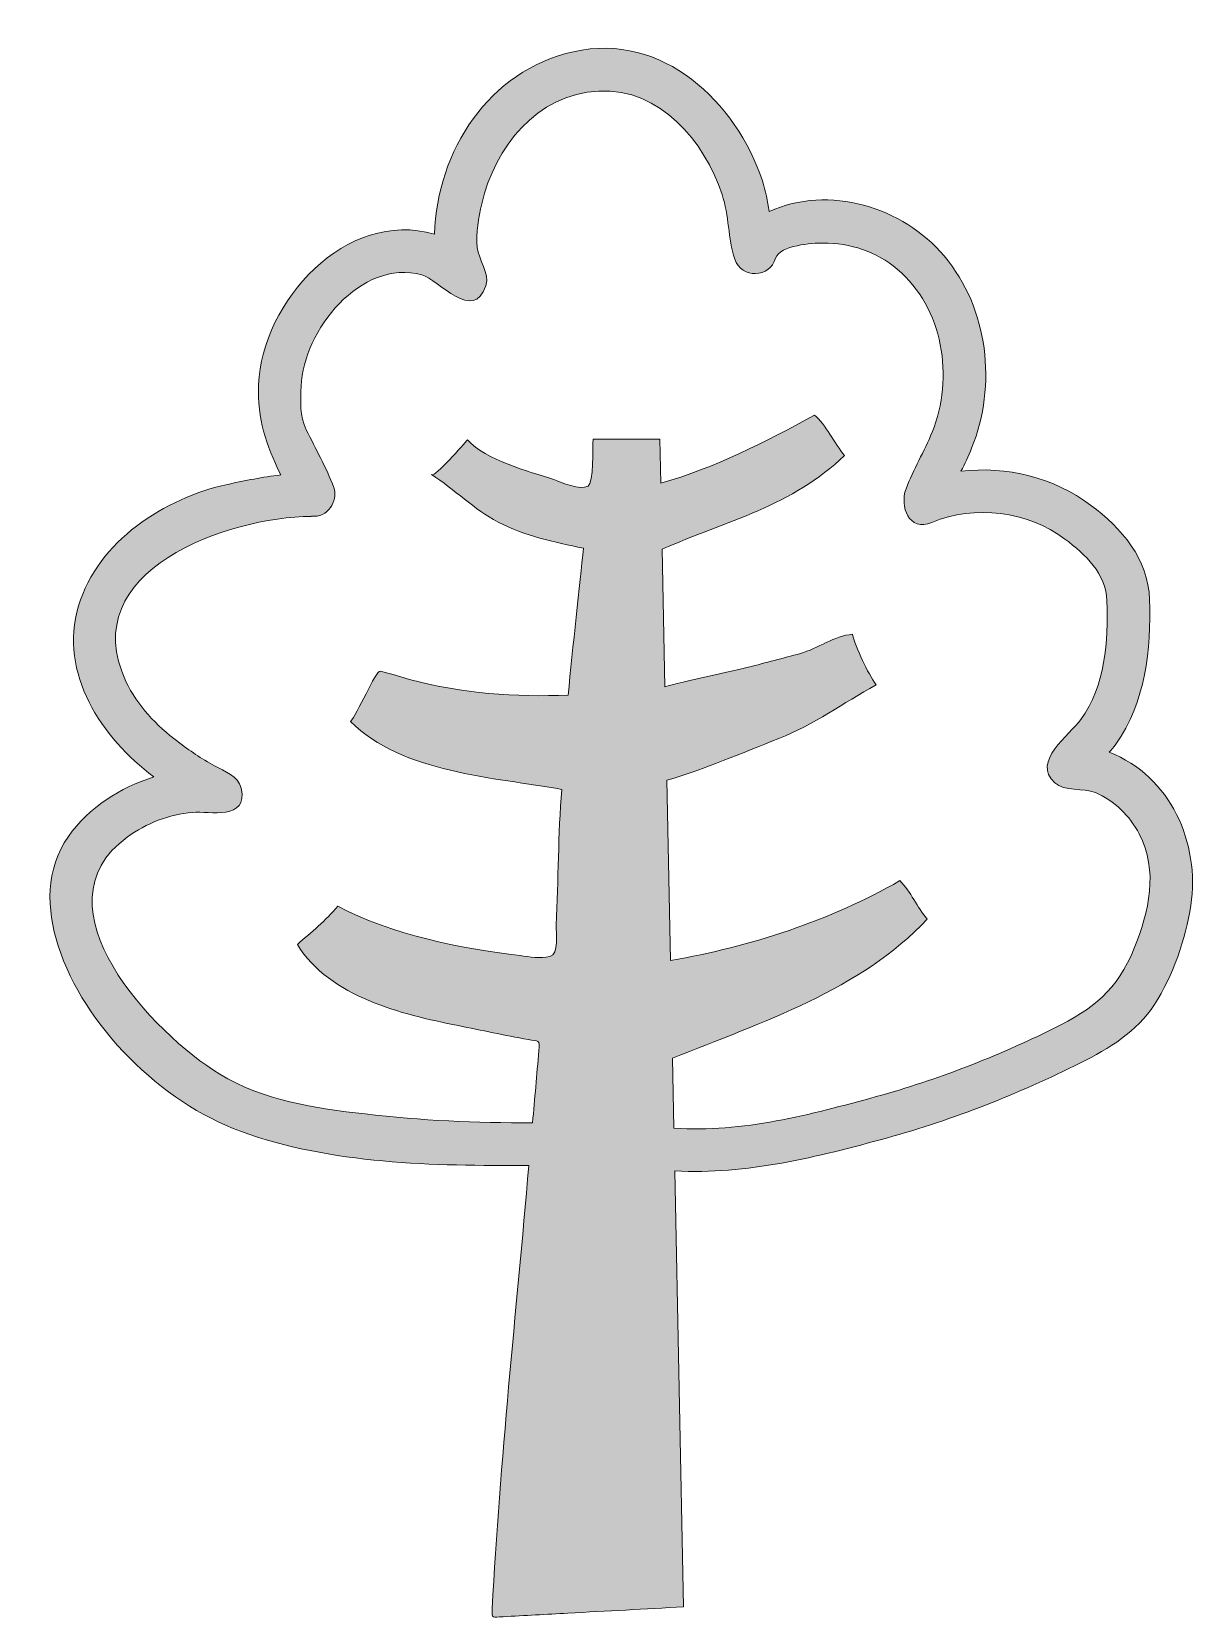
# Model space of a CAD drawing. Header units: inches. Extents: x -1 to 74, y 0 to 103.
import ezdxf

# ---------------------------------------------------------------- set-up
doc = ezdxf.new("R2010")
doc.units = ezdxf.units.IN
doc.header["$MEASUREMENT"] = 0
doc.layers.add('Layer 1', color=7, linetype='Continuous')

msp = doc.modelspace()

# ---------------------------------------------------------------- hatches: boundary and pattern name
at = {"layer": 'Layer 1', "true_color": 0x3d9dd3}
h = msp.add_hatch(color=153, dxfattribs=at)
h.dxf.hatch_style = 2
edge = h.paths.add_edge_path()
edge.add_spline(control_points=[(68.59, 56.01), (68.73, 56.17), (68.87, 56.34), (69.01, 56.53), (70.94, 59.24), (71.3, 62.66), (71.2, 65.9), (71.11, 68.56), (69.4, 70.5), (67.38, 72.02), (67.38, 72.02), (67.38, 72.02), (67.38, 72.02), (65.01, 73.81), (61.92, 74.56), (58.99, 74.21), (59.22, 74.68), (59.46, 75.18), (59.68, 75.7), (59.68, 75.7), (59.68, 75.7), (59.68, 75.7), (61.33, 79.78), (60.76, 84.75), (57.9, 88.15), (55.24, 91.32), (50.43, 92.78), (46.56, 91.03), (46.47, 91.7), (46.35, 92.37), (46.13, 93.01), (46.13, 93.01), (46.13, 93.01), (46.13, 93.01), (44.42, 98.12), (39.69, 102.67), (33.91, 101.38), (28.4, 100.15), (25.08, 94.97), (24.89, 89.56), (19.19, 91.23), (13.71, 85.18), (13.51, 79.83), (13.51, 79.83), (13.51, 79.83), (13.51, 79.83), (13.43, 77.56), (13.98, 75.97), (14.94, 73.97), (13.78, 73.84), (12.64, 73.6), (11.5, 73.36), (11.5, 73.36), (11.5, 73.36), (11.5, 73.36), (7.43, 72.48), (3.09, 69.67), (1.85, 65.49), (0.55, 61.1), (3.34, 56.96), (6.72, 54.41), (4.56, 53.74), (2.5, 52.43), (1.19, 50.56), (-0.3, 48.41), (-0.23, 45.89), (0.53, 43.48), (2.19, 38.27), (7.24, 33.33), (12.33, 31.47), (18.17, 29.33), (24.87, 29.22), (31.01, 29.26), (30.18, 19.7), (29.14, 10.12), (28.63, 0.54), (28.6, -0.13), (28.67, 0), (29.34, 0.03), (30.74, 0.11), (32.14, 0.18), (33.54, 0.26), (36.04, 0.4), (38.54, 0.53), (41.03, 0.67), (41.03, 0.67), (40.46, 28.9), (40.46, 28.9), (45.12, 28.64), (49.72, 29.81), (54.17, 31.03), (58.54, 32.24), (62.68, 33.88), (66.73, 35.9), (68.57, 36.82), (70.38, 37.91), (71.52, 39.68), (72.71, 41.52), (73.55, 43.93), (73.87, 46.09), (74.48, 50.12), (72.56, 54.49), (68.59, 56.01)], knot_values=[0, 0, 0, 0, 1, 1, 1, 2, 2, 2, 3, 3, 3, 4, 4, 4, 5, 5, 5, 6, 6, 6, 7, 7, 7, 8, 8, 8, 9, 9, 9, 10, 10, 10, 11, 11, 11, 12, 12, 12, 13, 13, 13, 14, 14, 14, 15, 15, 15, 16, 16, 16, 17, 17, 17, 18, 18, 18, 19, 19, 19, 20, 20, 20, 21, 21, 21, 22, 22, 22, 23, 23, 23, 24, 24, 24, 25, 25, 25, 26, 26, 26, 27, 27, 27, 28, 28, 28, 29, 29, 29, 30, 30, 30, 31, 31, 31, 32, 32, 32, 33, 33, 33, 34, 34, 34, 34], degree=3, periodic=1)
edge = h.paths.add_edge_path()
edge.add_spline(control_points=[(70.21, 43.32), (69.12, 40.62), (67.56, 39.38), (64.98, 38.12), (61.27, 36.29), (57.48, 34.81), (53.49, 33.71), (49.25, 32.54), (44.84, 31.37), (40.4, 31.66), (40.4, 31.66), (40.31, 36.2), (40.31, 36.2), (46.09, 38.53), (52.51, 40.61), (56.81, 45.21), (56.14, 45.98), (55.75, 46.96), (55.04, 47.7), (50.49, 45.09), (45.39, 43.44), (40.18, 42.52), (40.18, 42.52), (39.95, 54.2), (39.95, 54.2), (42.42, 54.92), (44.8, 55.97), (47.19, 56.9), (49.51, 57.81), (51.34, 59.19), (53.49, 60.37), (52.96, 61.16), (52.19, 62.73), (51.97, 63.65), (50.79, 63.57), (49.73, 62.72), (48.59, 62.41), (47.47, 62.1), (46.34, 61.81), (45.22, 61.52), (44.85, 61.43), (39.82, 60.32), (39.82, 60.25), (39.82, 60.25), (39.64, 69.17), (39.64, 69.17), (43.71, 70.93), (48.17, 72.02), (51.44, 75.23), (50.83, 75.99), (50.21, 77.27), (49.5, 77.84), (46.34, 76.11), (43.03, 74.43), (39.55, 73.43), (39.55, 73.43), (39.5, 76.28), (39.5, 76.28), (39.5, 76.28), (35.17, 76.28), (35.17, 76.28), (35.12, 75.72), (35.22, 73.49), (34.84, 73.25), (34.33, 72.93), (33.1, 73.51), (32.62, 73.67), (31, 74.22), (28.23, 74.92), (27.04, 76.24), (26.78, 75.98), (24.97, 73.82), (24.7, 73.99), (26.2, 73.05), (27.45, 71.74), (29.02, 70.92), (30.74, 70.02), (32.66, 69.63), (34.54, 69.22), (34.33, 66.95), (33.83, 62.76), (33.56, 59.72), (30.14, 59.55), (26.69, 59.84), (23.37, 60.7), (22.7, 60.88), (22.05, 61.12), (21.38, 61.26), (21.1, 61.32), (19.87, 58.41), (19.46, 58), (22.82, 54.66), (28.78, 54.39), (33.15, 53.61), (32.89, 50.69), (32.93, 47.75), (32.78, 44.82), (32.75, 44.34), (33, 42.92), (32.36, 42.78), (31.75, 42.65), (31.05, 42.76), (30.44, 42.84), (26.58, 43.31), (22.11, 44.19), (18.64, 46.04), (17.86, 45.12), (16.92, 44.36), (16.02, 43.56), (18.16, 40.13), (22.73, 39.06), (26.43, 38.31), (27.94, 38), (29.45, 37.69), (30.96, 37.4), (31.64, 37.27), (31.73, 37.46), (31.66, 36.68), (31.52, 35.12), (31.39, 33.57), (31.25, 32.02), (27.58, 32), (24.05, 32.16), (20.4, 32.59), (17.17, 32.96), (13.81, 33.45), (10.99, 35.17), (6.74, 37.75), (-1.18, 46.05), (5.01, 50.52), (6.23, 51.41), (7.73, 52), (9.23, 52.12), (10.31, 52.2), (12.87, 51.58), (12.38, 53.68), (12.18, 54.51), (11.31, 54.76), (10.65, 55.13), (9.83, 55.6), (9.02, 56.12), (8.27, 56.7), (6.91, 57.74), (5.65, 59.02), (4.92, 60.6), (1.56, 67.79), (11.55, 71.25), (16.92, 71.29), (16.96, 71.29), (17, 71.3), (17.03, 71.3), (17, 71.3), (16.96, 71.3), (16.93, 71.3), (18, 71.17), (18.64, 72.32), (18.41, 73.07), (18.41, 73.07), (18.41, 73.07), (18.41, 73.07), (18.41, 73.07), (18.41, 73.07), (18.41, 73.07), (18.41, 73.07), (18.41, 73.07), (18.41, 73.07), (18.4, 73.1), (18.39, 73.13), (18.38, 73.16), (18.38, 73.16), (18.38, 73.16), (18.38, 73.16), (17.9, 74.43), (17.2, 75.67), (16.6, 76.89), (16.6, 76.89), (16.6, 76.89), (16.6, 76.89), (16.16, 77.8), (16.23, 78.75), (16.27, 79.73), (16.39, 83.3), (20.14, 88.01), (24.07, 86.92), (25.17, 86.62), (27.44, 83.8), (28.22, 86.22), (28.49, 87.06), (27.75, 87.87), (27.67, 88.71), (27.57, 89.66), (27.75, 90.61), (27.96, 91.53), (28.81, 95.18), (31.48, 98.62), (35.54, 98.83), (39.55, 99.02), (42.36, 95.58), (43.52, 92.13), (43.52, 92.13), (43.52, 92.13), (43.52, 92.13), (43.98, 90.77), (43.9, 89.3), (44.34, 87.94), (44.76, 86.67), (46.64, 86.72), (46.98, 88.01), (47.28, 88.85), (49.37, 88.99), (50.07, 88.99), (51.82, 88.99), (53.52, 88.43), (54.86, 87.3), (57.86, 84.79), (58.55, 80.27), (57.12, 76.74), (57.12, 76.74), (57.12, 76.74), (57.12, 76.74), (56.61, 75.49), (55.91, 74.33), (55.43, 73.07), (55.01, 71.94), (55.6, 70.27), (57.11, 70.9), (59.88, 72.05), (63.32, 71.63), (65.72, 69.82), (65.72, 69.82), (65.72, 69.82), (65.72, 69.82), (67.05, 68.81), (68.38, 67.6), (68.44, 65.81), (68.44, 65.81), (68.44, 65.81), (68.44, 65.81), (68.52, 63.19), (68.33, 60.34), (66.76, 58.13), (66.01, 57.14), (63.54, 55.41), (65.06, 54.04), (65.72, 53.45), (66.89, 53.72), (67.69, 53.4), (68.92, 52.9), (69.92, 51.88), (70.53, 50.72), (71.78, 48.36), (71.16, 45.66), (70.21, 43.32)], knot_values=[0, 0, 0, 0, 1, 1, 1, 2, 2, 2, 3, 3, 3, 4, 4, 4, 5, 5, 5, 6, 6, 6, 7, 7, 7, 8, 8, 8, 9, 9, 9, 10, 10, 10, 11, 11, 11, 12, 12, 12, 13, 13, 13, 14, 14, 14, 15, 15, 15, 16, 16, 16, 17, 17, 17, 18, 18, 18, 19, 19, 19, 20, 20, 20, 21, 21, 21, 22, 22, 22, 23, 23, 23, 24, 24, 24, 25, 25, 25, 26, 26, 26, 27, 27, 27, 28, 28, 28, 29, 29, 29, 30, 30, 30, 31, 31, 31, 32, 32, 32, 33, 33, 33, 34, 34, 34, 35, 35, 35, 36, 36, 36, 37, 37, 37, 38, 38, 38, 39, 39, 39, 40, 40, 40, 41, 41, 41, 42, 42, 42, 43, 43, 43, 44, 44, 44, 45, 45, 45, 46, 46, 46, 47, 47, 47, 48, 48, 48, 49, 49, 49, 50, 50, 50, 51, 51, 51, 52, 52, 52, 53, 53, 53, 54, 54, 54, 55, 55, 55, 56, 56, 56, 57, 57, 57, 58, 58, 58, 59, 59, 59, 60, 60, 60, 61, 61, 61, 62, 62, 62, 63, 63, 63, 64, 64, 64, 65, 65, 65, 66, 66, 66, 67, 67, 67, 68, 68, 68, 69, 69, 69, 70, 70, 70, 71, 71, 71, 72, 72, 72, 73, 73, 73, 74, 74, 74, 75, 75, 75, 76, 76, 76, 77, 77, 77, 78, 78, 78, 79, 79, 79, 80, 80, 80, 81, 81, 81, 82, 82, 82, 83, 83, 83, 84, 84, 84, 84], degree=3, periodic=1)

# ---------------------------------------------------------------- linework, layer by layer
at = {"layer": 'Layer 1', "lineweight": 0}
for points, knots in [([(68.59, 56.01), (68.73, 56.17), (68.87, 56.34), (69.01, 56.53), (70.94, 59.24), (71.3, 62.66), (71.2, 65.9), (71.11, 68.56), (69.4, 70.5), (67.38, 72.02), (67.38, 72.02), (67.38, 72.02), (67.38, 72.02), (65.01, 73.81), (61.92, 74.56), (58.99, 74.21), (59.22, 74.68), (59.46, 75.18), (59.68, 75.7), (59.68, 75.7), (59.68, 75.7), (59.68, 75.7), (61.33, 79.78), (60.76, 84.75), (57.9, 88.15), (55.24, 91.32), (50.43, 92.78), (46.56, 91.03), (46.47, 91.7), (46.35, 92.37), (46.13, 93.01), (46.13, 93.01), (46.13, 93.01), (46.13, 93.01), (44.42, 98.12), (39.69, 102.67), (33.91, 101.38), (28.4, 100.15), (25.08, 94.97), (24.89, 89.56), (19.19, 91.23), (13.71, 85.18), (13.51, 79.83), (13.51, 79.83), (13.51, 79.83), (13.51, 79.83), (13.43, 77.56), (13.98, 75.97), (14.94, 73.97), (13.78, 73.84), (12.64, 73.6), (11.5, 73.36), (11.5, 73.36), (11.5, 73.36), (11.5, 73.36), (7.43, 72.48), (3.09, 69.67), (1.85, 65.49), (0.55, 61.1), (3.34, 56.96), (6.72, 54.41), (4.56, 53.74), (2.5, 52.43), (1.19, 50.56), (-0.3, 48.41), (-0.23, 45.89), (0.53, 43.48), (2.19, 38.27), (7.24, 33.33), (12.33, 31.47), (18.17, 29.33), (24.87, 29.22), (31.01, 29.26), (30.18, 19.7), (29.14, 10.12), (28.63, 0.54), (28.6, -0.13), (28.67, 0), (29.34, 0.03), (30.74, 0.11), (32.14, 0.18), (33.54, 0.26), (36.04, 0.4), (38.54, 0.53), (41.03, 0.67), (41.03, 0.67), (40.46, 28.9), (40.46, 28.9), (45.12, 28.64), (49.72, 29.81), (54.17, 31.03), (58.54, 32.24), (62.68, 33.88), (66.73, 35.9), (68.57, 36.82), (70.38, 37.91), (71.52, 39.68), (72.71, 41.52), (73.55, 43.93), (73.87, 46.09), (74.48, 50.12), (72.56, 54.49), (68.59, 56.01)], [0, 0, 0, 0, 1, 1, 1, 2, 2, 2, 3, 3, 3, 4, 4, 4, 5, 5, 5, 6, 6, 6, 7, 7, 7, 8, 8, 8, 9, 9, 9, 10, 10, 10, 11, 11, 11, 12, 12, 12, 13, 13, 13, 14, 14, 14, 15, 15, 15, 16, 16, 16, 17, 17, 17, 18, 18, 18, 19, 19, 19, 20, 20, 20, 21, 21, 21, 22, 22, 22, 23, 23, 23, 24, 24, 24, 25, 25, 25, 26, 26, 26, 27, 27, 27, 28, 28, 28, 29, 29, 29, 30, 30, 30, 31, 31, 31, 32, 32, 32, 33, 33, 33, 34, 34, 34, 34]), ([(70.21, 43.32), (69.12, 40.62), (67.56, 39.38), (64.98, 38.12), (61.27, 36.29), (57.48, 34.81), (53.49, 33.71), (49.25, 32.54), (44.84, 31.37), (40.4, 31.66), (40.4, 31.66), (40.31, 36.2), (40.31, 36.2), (46.09, 38.53), (52.51, 40.61), (56.81, 45.21), (56.14, 45.98), (55.75, 46.96), (55.04, 47.7), (50.49, 45.09), (45.39, 43.44), (40.18, 42.52), (40.18, 42.52), (39.95, 54.2), (39.95, 54.2), (42.42, 54.92), (44.8, 55.97), (47.19, 56.9), (49.51, 57.81), (51.34, 59.19), (53.49, 60.37), (52.96, 61.16), (52.19, 62.73), (51.97, 63.65), (50.79, 63.57), (49.73, 62.72), (48.59, 62.41), (47.47, 62.1), (46.34, 61.81), (45.22, 61.52), (44.85, 61.43), (39.82, 60.32), (39.82, 60.25), (39.82, 60.25), (39.64, 69.17), (39.64, 69.17), (43.71, 70.93), (48.17, 72.02), (51.44, 75.23), (50.83, 75.99), (50.21, 77.27), (49.5, 77.84), (46.34, 76.11), (43.03, 74.43), (39.55, 73.43), (39.55, 73.43), (39.5, 76.28), (39.5, 76.28), (39.5, 76.28), (35.17, 76.28), (35.17, 76.28), (35.12, 75.72), (35.22, 73.49), (34.84, 73.25), (34.33, 72.93), (33.1, 73.51), (32.62, 73.67), (31, 74.22), (28.23, 74.92), (27.04, 76.24), (26.78, 75.98), (24.97, 73.82), (24.7, 73.99), (26.2, 73.05), (27.45, 71.74), (29.02, 70.92), (30.74, 70.02), (32.66, 69.63), (34.54, 69.22), (34.33, 66.95), (33.83, 62.76), (33.56, 59.72), (30.14, 59.55), (26.69, 59.84), (23.37, 60.7), (22.7, 60.88), (22.05, 61.12), (21.38, 61.26), (21.1, 61.32), (19.87, 58.41), (19.46, 58), (22.82, 54.66), (28.78, 54.39), (33.15, 53.61), (32.89, 50.69), (32.93, 47.75), (32.78, 44.82), (32.75, 44.34), (33, 42.92), (32.36, 42.78), (31.75, 42.65), (31.05, 42.76), (30.44, 42.84), (26.58, 43.31), (22.11, 44.19), (18.64, 46.04), (17.86, 45.12), (16.92, 44.36), (16.02, 43.56), (18.16, 40.13), (22.73, 39.06), (26.43, 38.31), (27.94, 38), (29.45, 37.69), (30.96, 37.4), (31.64, 37.27), (31.73, 37.46), (31.66, 36.68), (31.52, 35.12), (31.39, 33.57), (31.25, 32.02), (27.58, 32), (24.05, 32.16), (20.4, 32.59), (17.17, 32.96), (13.81, 33.45), (10.99, 35.17), (6.74, 37.75), (-1.18, 46.05), (5.01, 50.52), (6.23, 51.41), (7.73, 52), (9.23, 52.12), (10.31, 52.2), (12.87, 51.58), (12.38, 53.68), (12.18, 54.51), (11.31, 54.76), (10.65, 55.13), (9.83, 55.6), (9.02, 56.12), (8.27, 56.7), (6.91, 57.74), (5.65, 59.02), (4.92, 60.6), (1.56, 67.79), (11.55, 71.25), (16.92, 71.29), (16.96, 71.29), (17, 71.3), (17.03, 71.3), (17, 71.3), (16.96, 71.3), (16.93, 71.3), (18, 71.17), (18.64, 72.32), (18.41, 73.07), (18.41, 73.07), (18.41, 73.07), (18.41, 73.07), (18.41, 73.07), (18.41, 73.07), (18.41, 73.07), (18.41, 73.07), (18.41, 73.07), (18.41, 73.07), (18.4, 73.1), (18.39, 73.13), (18.38, 73.16), (18.38, 73.16), (18.38, 73.16), (18.38, 73.16), (17.9, 74.43), (17.2, 75.67), (16.6, 76.89), (16.6, 76.89), (16.6, 76.89), (16.6, 76.89), (16.16, 77.8), (16.23, 78.75), (16.27, 79.73), (16.39, 83.3), (20.14, 88.01), (24.07, 86.92), (25.17, 86.62), (27.44, 83.8), (28.22, 86.22), (28.49, 87.06), (27.75, 87.87), (27.67, 88.71), (27.57, 89.66), (27.75, 90.61), (27.96, 91.53), (28.81, 95.18), (31.48, 98.62), (35.54, 98.83), (39.55, 99.02), (42.36, 95.58), (43.52, 92.13), (43.52, 92.13), (43.52, 92.13), (43.52, 92.13), (43.98, 90.77), (43.9, 89.3), (44.34, 87.94), (44.76, 86.67), (46.64, 86.72), (46.98, 88.01), (47.28, 88.85), (49.37, 88.99), (50.07, 88.99), (51.82, 88.99), (53.52, 88.43), (54.86, 87.3), (57.86, 84.79), (58.55, 80.27), (57.12, 76.74), (57.12, 76.74), (57.12, 76.74), (57.12, 76.74), (56.61, 75.49), (55.91, 74.33), (55.43, 73.07), (55.01, 71.94), (55.6, 70.27), (57.11, 70.9), (59.88, 72.05), (63.32, 71.63), (65.72, 69.82), (65.72, 69.82), (65.72, 69.82), (65.72, 69.82), (67.05, 68.81), (68.38, 67.6), (68.44, 65.81), (68.44, 65.81), (68.44, 65.81), (68.44, 65.81), (68.52, 63.19), (68.33, 60.34), (66.76, 58.13), (66.01, 57.14), (63.54, 55.41), (65.06, 54.04), (65.72, 53.45), (66.89, 53.72), (67.69, 53.4), (68.92, 52.9), (69.92, 51.88), (70.53, 50.72), (71.78, 48.36), (71.16, 45.66), (70.21, 43.32)], [0, 0, 0, 0, 1, 1, 1, 2, 2, 2, 3, 3, 3, 4, 4, 4, 5, 5, 5, 6, 6, 6, 7, 7, 7, 8, 8, 8, 9, 9, 9, 10, 10, 10, 11, 11, 11, 12, 12, 12, 13, 13, 13, 14, 14, 14, 15, 15, 15, 16, 16, 16, 17, 17, 17, 18, 18, 18, 19, 19, 19, 20, 20, 20, 21, 21, 21, 22, 22, 22, 23, 23, 23, 24, 24, 24, 25, 25, 25, 26, 26, 26, 27, 27, 27, 28, 28, 28, 29, 29, 29, 30, 30, 30, 31, 31, 31, 32, 32, 32, 33, 33, 33, 34, 34, 34, 35, 35, 35, 36, 36, 36, 37, 37, 37, 38, 38, 38, 39, 39, 39, 40, 40, 40, 41, 41, 41, 42, 42, 42, 43, 43, 43, 44, 44, 44, 45, 45, 45, 46, 46, 46, 47, 47, 47, 48, 48, 48, 49, 49, 49, 50, 50, 50, 51, 51, 51, 52, 52, 52, 53, 53, 53, 54, 54, 54, 55, 55, 55, 56, 56, 56, 57, 57, 57, 58, 58, 58, 59, 59, 59, 60, 60, 60, 61, 61, 61, 62, 62, 62, 63, 63, 63, 64, 64, 64, 65, 65, 65, 66, 66, 66, 67, 67, 67, 68, 68, 68, 69, 69, 69, 70, 70, 70, 71, 71, 71, 72, 72, 72, 73, 73, 73, 74, 74, 74, 75, 75, 75, 76, 76, 76, 77, 77, 77, 78, 78, 78, 79, 79, 79, 80, 80, 80, 81, 81, 81, 82, 82, 82, 83, 83, 83, 84, 84, 84, 84])]:
    msp.add_open_spline(points, degree=3, knots=knots, dxfattribs=at)

doc.saveas('drawing.dxf')
